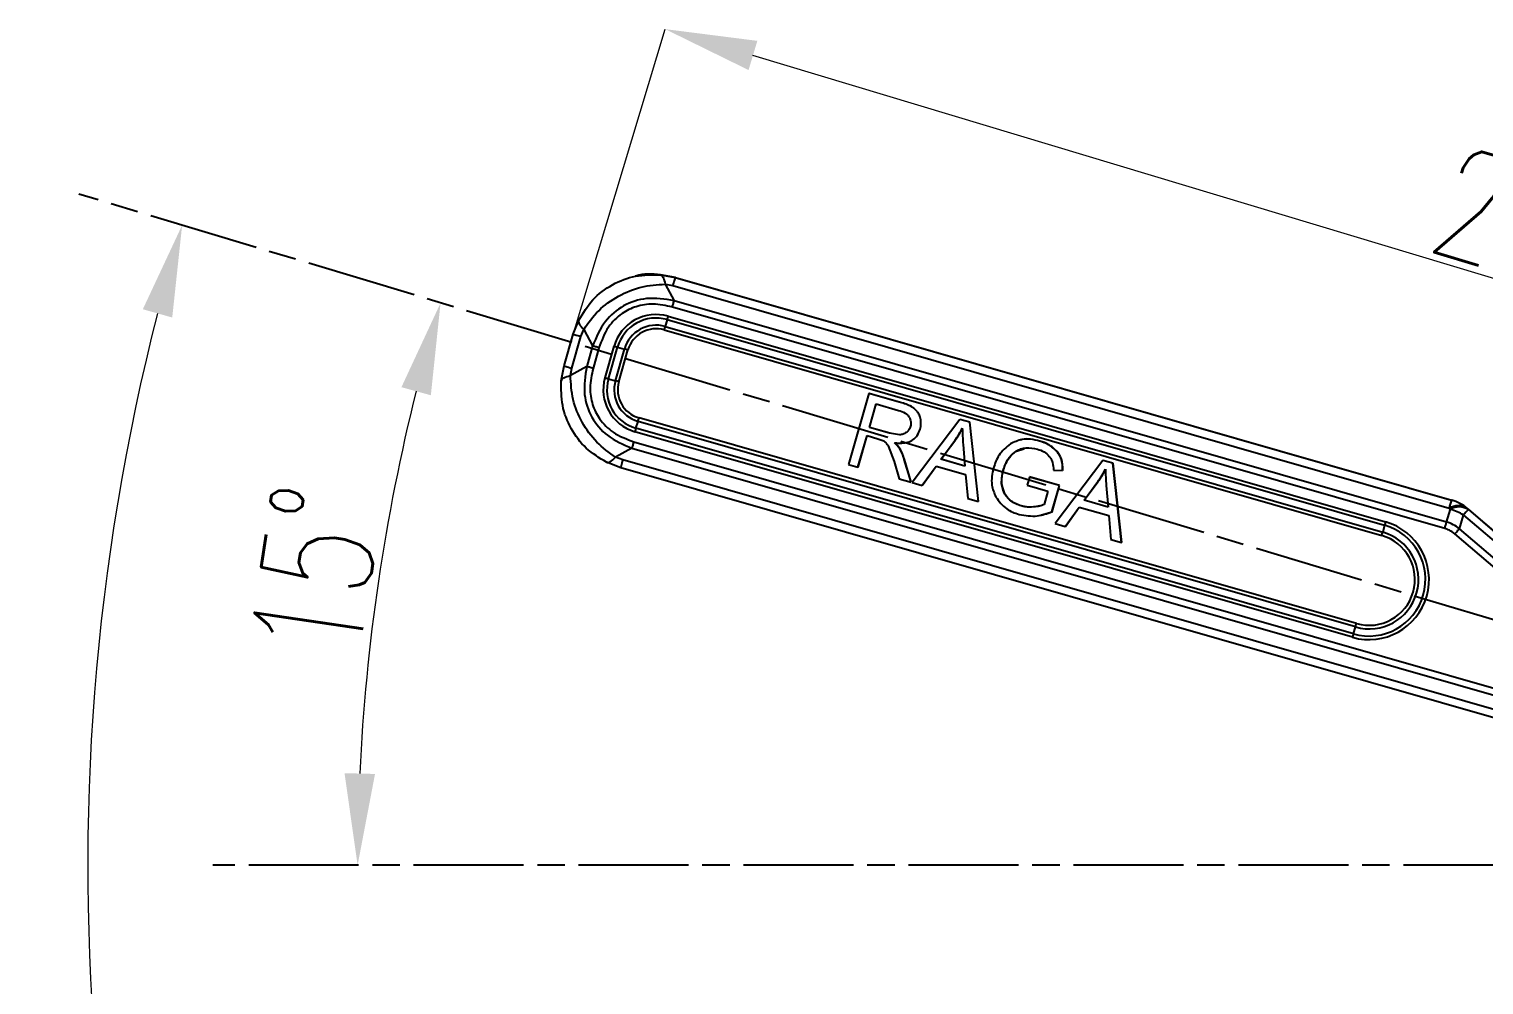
# Model space of a CAD drawing. Header units: millimetres. Extents: x 2642 to 4256, y 821 to 2003.
# Drawn here: x 3843.9 to 4002.7, y 1134.2 to 1238.6 of the extents above; entities that cross this region are included whole.
import ezdxf

# ---------------------------------------------------------------- set-up
doc = ezdxf.new("R2010")
doc.units = ezdxf.units.MM
doc.linetypes.add('AM_ISO08W050', pattern=[18, 12, -1.5, 3, -1.5])
for name, color, linetype, lineweight in [('AM_5', 3, 'Continuous', 25), ('AM_7', 4, 'AM_ISO08W050', 25), ('标注', 3, 'Continuous', 13)]:
    doc.layers.add(name, color=color, linetype=linetype, lineweight=lineweight)
doc.styles.add('SLDTEXTSTYLE1', font='txt.shx', dxfattribs={"width": 0.7, "bigfont": 'gbcbig.shx'})
doc.dimstyles.new('SLDDIMSTYLE12$0', dxfattribs={"dimtxt": 12, "dimasz": 10, "dimexe": 0, "dimexo": 0.0625, "dimgap": 0.875, "dimtad": 1, "dimdec": 1, "dimlfac": 1.8, "dimrnd": 1e-09, "dimzin": 12, "dimdsep": 46, "dimtxsty": 'SLDTEXTSTYLE1', "dimcen": 0.09, "dimdle": 8.16, "dimclrd": 3, "dimclre": 3, "dimadec": 0, "dimazin": 3, "dimtfac": 1, "dimtdec": 1, "dimtofl": 0, "dimtmove": 0, "dimatfit": 3, "dimfxl": 0, "dimfrac": 2, "dimtolj": 1, "dimlwd": 5, "dimlwe": 5, "dimarcsym": 0})
doc.dimstyles.new('SLDDIMSTYLE12$2', dxfattribs={"dimtxt": 12, "dimasz": 10, "dimexe": 0, "dimexo": 0.0625, "dimgap": 0.875, "dimtad": 1, "dimdec": 1, "dimlfac": 1.8, "dimrnd": 1e-09, "dimzin": 12, "dimdsep": 46, "dimtxsty": 'SLDTEXTSTYLE1', "dimcen": 0.09, "dimdle": 8.16, "dimclrd": 3, "dimclre": 3, "dimadec": 0, "dimazin": 3, "dimtfac": 1, "dimtdec": 1, "dimtofl": 0, "dimtmove": 0, "dimatfit": 3, "dimfxl": 0, "dimfrac": 2, "dimtolj": 1, "dimlwd": 5, "dimlwe": 5, "dimarcsym": 0})

# ---------------------------------------------------------------- blocks, each defined once
blk = doc.blocks.new('*D40')
at = {"layer": 'Defpoints', "color": 0, "transparency": 16777216}
for p in [(3849.35, 1220.59), (3850.49, 1155.73), (4092.77, 1147.28), (4092.77, 1147.28), (3867.48, 1029.86)]:
    blk.add_point(p, dxfattribs=at)
at = {"layer": '标注', "color": 3, "linetype": 'Continuous', "lineweight": 5, "transparency": 16777216}
blk.add_arc((4092.77, 1147.28), 242.43, 165.602, 205.1646, dxfattribs=at)
at = {"layer": '标注', "color": 3, "transparency": 16777216}
for points in [[(3856.35, 1208.01), (3859.56, 1207.11), (3860.64, 1217.19)], [(3874.84, 1044.93), (3871.85, 1043.46), (3877.79, 1035.23)]]:
    blk.add_solid(points, dxfattribs=at)
at = {"layer": '标注', "color": 0, "transparency": 16777216, "insert": (3857.26, 1125.09), "char_height": 10, "attachment_point": 5, "rotation": 275.3833, "style": 'SLDTEXTSTYLE1'}
blk.add_mtext('\\A1;60%%D', dxfattribs=at)
blk = doc.blocks.new('*D41')
at = {"layer": 'AM_5', "color": 3, "linetype": 'Continuous', "lineweight": 5, "transparency": 16777216}
blk.add_arc((4092.65, 1147.31), 212.86, 165.9291, 177.308, dxfattribs=at)
at = {"layer": 'AM_5', "color": 3, "transparency": 16777216}
for points in [[(3884.57, 1199.5), (3887.78, 1198.62), (3888.84, 1208.7)], [(3881.69, 1157.27), (3878.36, 1157.35), (3879.79, 1147.31)]]:
    blk.add_solid(points, dxfattribs=at)
at = {"layer": 'Defpoints', "color": 0, "transparency": 16777216}
for p in [(3849.35, 1220.59), (3883.83, 1188.56), (3863.99, 1147.31), (4092.75, 1147.28), (4095.9, 1147.31)]:
    blk.add_point(p, dxfattribs=at)
at = {"layer": 'AM_5', "color": 0, "transparency": 16777216, "insert": (3875.26, 1179.34), "char_height": 12, "attachment_point": 5, "rotation": 81.6186, "style": 'SLDTEXTSTYLE1'}
blk.add_mtext('\\A1;15%%D', dxfattribs=at)
blk = doc.blocks.new('*D42')
at = {"layer": 'AM_5', "color": 3, "linetype": 'Continuous', "lineweight": 5, "transparency": 16777216}
for p, q in [((3903.34, 1205.35), (3913.35, 1238.6)), ((4093.39, 1184.38), (3922.93, 1235.72))]:
    blk.add_line(p, q, dxfattribs=at)
at = {"layer": 'AM_5', "color": 3, "lineweight": 5, "transparency": 16777216}
blk.add_line((4092.69, 1147.37), (4102.96, 1181.5), dxfattribs=at)
at = {"layer": 'AM_5', "color": 3, "transparency": 16777216}
for points in [[(3923.41, 1237.32), (3922.45, 1234.13), (3913.35, 1238.6)], [(4093.87, 1185.98), (4092.91, 1182.78), (4102.96, 1181.5)]]:
    blk.add_solid(points, dxfattribs=at)
at = {"layer": 'Defpoints', "color": 0, "transparency": 16777216}
for p in [(3913.35, 1238.6), (3903.32, 1205.29), (4092.67, 1147.31)]:
    blk.add_point(p, dxfattribs=at)
at = {"layer": 'AM_5', "color": 0, "transparency": 16777216, "insert": (4008.32, 1217.18), "char_height": 12, "attachment_point": 5, "rotation": 343.2384, "style": 'SLDTEXTSTYLE1'}
blk.add_mtext('\\A1;225', dxfattribs=at)

msp = doc.modelspace()

# ---------------------------------------------------------------- linework, layer by layer
at = {"color": 7, "linetype": 'Continuous', "lineweight": 25}
for p, q in [((3910.106, 1211.617), (3910.073, 1211.61)), ((3912.824, 1211.771), (3914.452, 1211.463)), ((3914.475, 1211.468), (3912.85, 1211.777)), ((3914.475, 1211.468), (3914.452, 1211.463)), ((3914.452, 1211.463), (3999.166, 1187.169)), ((3914.475, 1211.468), (3999.19, 1187.175)), ((3913.362, 1210.746), (3914.34, 1208.944)), ((3913.362, 1210.746), (3914.177, 1210.592)), ((3914.177, 1210.592), (3998.892, 1186.299)), ((3998.423, 1184.08), (3914.138, 1208.251)), ((3998.625, 1184.773), (3914.34, 1208.944)), ((3903.319, 1205.293), (3903.919, 1206.835)), ((3913.559, 1206.878), (3913.358, 1206.132)), ((3913.559, 1206.878), (3991.85, 1184.427)), ((3913.664, 1207.252), (3991.955, 1184.801)), ((3902.327, 1201.832), (3903.319, 1205.293)), ((3903.166, 1201.578), (3904.158, 1205.039)), ((3904.158, 1205.039), (3904.457, 1205.81)), ((3904.457, 1205.81), (3905.435, 1204.007)), ((3913.252, 1205.758), (3991.544, 1183.306)), ((3913.358, 1206.132), (3991.649, 1183.68)), ((3905.435, 1204.007), (3904.79, 1201.758)), ((3906.123, 1203.808), (3905.478, 1201.559)), ((3906.785, 1200.528), (3907.777, 1203.989)), ((3907.162, 1200.421), (3908.154, 1203.882)), ((3907.924, 1200.21), (3908.917, 1203.67)), ((3908.154, 1203.882), (3908.917, 1203.67)), ((3908.301, 1200.103), (3909.293, 1203.563)), ((3902.018, 1200.206), (3902.327, 1201.832)), ((3904.79, 1201.758), (3903.011, 1200.765)), ((3903.011, 1200.765), (3903.166, 1201.578)), ((3907.162, 1200.421), (3907.924, 1200.21)), ((3935.588, 1198.817), (3933.368, 1191.073)), ((3935.606, 1198.821), (3935.588, 1198.817)), ((3939.014, 1197.834), (3935.588, 1198.817)), ((3939.031, 1197.838), (3935.606, 1198.821)), ((3935.634, 1195.113), (3936.368, 1197.673)), ((3935.652, 1195.117), (3936.384, 1197.669)), ((3936.368, 1197.673), (3938.812, 1196.972)), ((3939.031, 1197.838), (3939.014, 1197.834)), ((3940.227, 1197.387), (3940.209, 1197.383)), ((3910.158, 1195.016), (3910.386, 1195.768)), ((3988.677, 1173.317), (3910.386, 1195.768)), ((3988.787, 1173.692), (3910.496, 1196.143)), ((3945.491, 1195.982), (3940.3, 1189.091)), ((3945.509, 1195.986), (3945.491, 1195.982)), ((3946.595, 1195.666), (3945.491, 1195.982)), ((3946.612, 1195.67), (3945.509, 1195.986)), ((3946.612, 1195.67), (3946.595, 1195.666)), ((3947.531, 1187.018), (3946.595, 1195.666)), ((3947.549, 1187.021), (3946.612, 1195.67)), ((3988.339, 1172.19), (3910.048, 1194.641)), ((3988.449, 1172.565), (3910.158, 1195.016)), ((3934.392, 1190.78), (3935.378, 1194.221)), ((3934.41, 1190.784), (3935.394, 1194.217)), ((3935.378, 1194.221), (3936.571, 1193.879)), ((3935.652, 1195.117), (3935.634, 1195.113)), ((3937.841, 1194.481), (3935.634, 1195.113)), ((3937.858, 1194.484), (3935.652, 1195.117)), ((3936.571, 1193.879), (3937.218, 1193.628)), ((3937.858, 1194.484), (3937.841, 1194.481)), ((3938.926, 1194.298), (3937.841, 1194.481)), ((3909.726, 1192.852), (3907.947, 1191.859)), ((3909.726, 1192.852), (4011.792, 1163.583)), ((3909.921, 1193.543), (4011.987, 1164.274)), ((3937.7, 1193.08), (3938.338, 1191.396)), ((3939.664, 1193.457), (3939.682, 1193.461)), ((3943.44, 1191.635), (3944.945, 1193.66)), ((3943.457, 1191.639), (3944.963, 1193.664)), ((3944.963, 1193.664), (3944.945, 1193.66)), ((3945.868, 1193.252), (3946.068, 1190.882)), ((3951.671, 1192.519), (3951.653, 1192.515)), ((3951.671, 1192.519), (3952.481, 1192.767)), ((3952.118, 1193.749), (3952.101, 1193.745)), ((3954.228, 1193.623), (3954.21, 1193.619)), ((3956.135, 1192.469), (3956.117, 1192.465)), ((3908.498, 1190.7), (3906.955, 1191.3)), ((3908.719, 1191.559), (3907.947, 1191.859)), ((4011.169, 1161.257), (3908.498, 1190.7)), ((4011.39, 1162.116), (3908.719, 1191.559)), ((3933.368, 1191.073), (3934.392, 1190.78)), ((3934.41, 1190.784), (3934.392, 1190.78)), ((3938.338, 1191.396), (3938.899, 1189.487)), ((3939.459, 1191.62), (3939.441, 1191.617)), ((3940.187, 1189.118), (3939.441, 1191.617)), ((3940.205, 1189.122), (3939.459, 1191.62)), ((3941.382, 1188.781), (3942.91, 1190.885)), ((3941.399, 1188.785), (3942.923, 1190.881)), ((3942.91, 1190.885), (3946.14, 1189.958)), ((3943.457, 1191.639), (3943.44, 1191.635)), ((3946.068, 1190.882), (3943.44, 1191.635)), ((3946.067, 1190.891), (3943.457, 1191.639)), ((3961.11, 1191.504), (3955.918, 1184.612)), ((3961.127, 1191.508), (3961.11, 1191.504)), ((3962.213, 1191.187), (3961.11, 1191.504)), ((3962.231, 1191.191), (3961.127, 1191.508)), ((3962.231, 1191.191), (3962.213, 1191.187)), ((3963.149, 1182.539), (3962.213, 1191.187)), ((3963.167, 1182.543), (3962.231, 1191.191)), ((3938.899, 1189.487), (3940.187, 1189.118)), ((3940.205, 1189.122), (3940.187, 1189.118)), ((3940.3, 1189.091), (3941.382, 1188.781)), ((3946.14, 1189.958), (3946.375, 1187.349)), ((3950.268, 1190.469), (3950.25, 1190.465)), ((3953.096, 1189.694), (3952.836, 1188.786)), ((3953.114, 1189.698), (3953.096, 1189.694)), ((3956.369, 1188.756), (3953.096, 1189.694)), ((3956.387, 1188.76), (3953.114, 1189.698)), ((3955.717, 1190.428), (3956.72, 1190.42)), ((3956.738, 1190.424), (3956.72, 1190.42)), ((3959.058, 1187.157), (3960.564, 1189.181)), ((3959.076, 1187.16), (3960.581, 1189.185)), ((3960.581, 1189.185), (3960.564, 1189.181)), ((3941.399, 1188.785), (3941.382, 1188.781)), ((3950.362, 1187.955), (3950.345, 1187.951)), ((3952.836, 1188.786), (3955.106, 1188.136)), ((3955.106, 1188.136), (3954.691, 1186.689)), ((3955.547, 1185.89), (3956.369, 1188.756)), ((3955.565, 1185.894), (3956.387, 1188.76)), ((3956.387, 1188.76), (3956.369, 1188.756)), ((3961.486, 1188.774), (3961.686, 1186.403)), ((3946.375, 1187.349), (3947.531, 1187.018)), ((3947.549, 1187.021), (3947.531, 1187.018)), ((3952.23, 1186.536), (3952.212, 1186.532)), ((3953.741, 1186.445), (3953.723, 1186.441)), ((3954.215, 1186.535), (3953.741, 1186.445)), ((3954.428, 1185.58), (3955.565, 1185.894)), ((3955.565, 1185.894), (3955.547, 1185.89)), ((3957, 1184.302), (3958.528, 1186.406)), ((3957.018, 1184.306), (3958.541, 1186.402)), ((3958.528, 1186.406), (3961.759, 1185.479)), ((3959.076, 1187.16), (3959.058, 1187.157)), ((3961.686, 1186.403), (3959.058, 1187.157)), ((3961.685, 1186.412), (3959.076, 1187.16)), ((3998.625, 1184.773), (3999.043, 1186.168)), ((3998.892, 1186.299), (3999.043, 1186.168)), ((3999.166, 1187.169), (3999.19, 1187.175)), ((4000.846, 1186.267), (4000.87, 1186.273)), ((4000.846, 1186.267), (4000.997, 1186.137)), ((4001.008, 1186.156), (4000.855, 1186.285)), ((4000.87, 1186.273), (4001.023, 1186.143)), ((4000.997, 1186.137), (4005.974, 1181.892)), ((4001.023, 1186.143), (4006.001, 1181.897)), ((3954.424, 1185.529), (3954.441, 1185.533)), ((3955.918, 1184.612), (3957, 1184.302)), ((3957.018, 1184.306), (3957, 1184.302)), ((3961.759, 1185.479), (3961.993, 1182.87)), ((3991.85, 1184.427), (3991.649, 1183.68)), ((4000.018, 1184.046), (4000.464, 1185.536)), ((4000.464, 1185.536), (4005.441, 1181.29)), ((3961.993, 1182.87), (3963.149, 1182.539)), ((4004.899, 1178.902), (3999.531, 1183.48)), ((4005.385, 1179.468), (4000.018, 1184.046)), ((3963.167, 1182.543), (3963.149, 1182.539)), ((3988.449, 1172.565), (3988.677, 1173.317))]:
    msp.add_line(p, q, dxfattribs=at)
for centre, radius, start, end in [((3912.352, 1202.677), 4.759, 73.99917, 164.00247), ((3912.354, 1202.678), 4.37, 73.99917, 164.00247), ((3941.718, 1199.164), 29.197, 163.9172, 164.67984), ((3912.368, 1202.681), 3.59, 73.99917, 164.00247), ((3912.37, 1202.681), 3.201, 73.99917, 164.00247), ((3885.197, 1213.847), 29.199, 343.91719, 344.67981), ((3923.244, 1257.772), 55.963, 253.95603, 254.35706), ((3893.826, 1149.776), 55.967, 73.95602, 74.35704), ((3911.36, 1199.216), 4.76, 164.00083, 253.99752), ((3922.252, 1254.312), 55.963, 253.95603, 254.35706), ((3911.363, 1199.217), 4.37, 164.00075, 253.99756), ((3911.376, 1199.22), 3.591, 164.00075, 253.99757), ((3892.833, 1146.316), 55.967, 73.95602, 74.35704), ((3911.378, 1199.22), 3.201, 164.00056, 253.99766), ((3881.921, 1204.293), 29.714, 343.32882, 344.08236), ((3938.623, 1186.492), 29.714, 163.32881, 164.08236), ((4011.433, 1182.819), 13.015, 160.47239, 164.49357), ((3999.842, 1184.619), 1.93, 58.66161, 119.51448), ((3999.994, 1184.489), 1.93, 58.66153, 119.51425), ((3997.519, 1180.832), 5.55, 57.94933, 74.06129), ((3997.926, 1182.844), 4.5, 49.53467, 73.99864), ((3997.95, 1182.849), 4.5, 49.53467, 73.99864), ((4012.7, 1175.218), 16.006, 136.98242, 139.86093), ((3990.147, 1178.495), 6.56, 254.00246, 74), ((3990.149, 1178.496), 6.17, 254.00238, 74.00008), ((4020.01, 1176.712), 29.198, 163.91719, 164.67983), ((3990.163, 1178.499), 5.391, 254.00253, 73.99993), ((3990.165, 1178.499), 5.001, 254.00255, 73.99991), ((3963.488, 1191.395), 29.198, 343.91719, 344.67983), ((3960.212, 1181.841), 29.715, 343.32883, 344.08237), ((4016.913, 1164.041), 29.713, 163.32879, 164.08235)]:
    msp.add_arc(centre, radius, start, end, dxfattribs=at)
for points, knots in [([(3903.919, 1206.835), (3904.392, 1207.607), (3905.334, 1209.147), (3907.544, 1210.788), (3910.108, 1211.793), (3911.916, 1211.778), (3912.824, 1211.771)], [0, 0, 0, 0, 0.2509207, 0.5000162, 0.7490448, 1, 1, 1, 1]), ([(3912.85, 1211.777), (3911.927, 1211.857), (3910.986, 1211.939), (3910.124, 1211.615), (3910.107, 1211.609)], [0, 0, 0, 0, 0.9811751, 1, 1, 1, 1]), ([(3912.824, 1211.771), (3912.934, 1211.715), (3913.154, 1211.604), (3913.293, 1211.032), (3913.362, 1210.746)], [0, 0, 0, 0, 0.5000005, 1, 1, 1, 1]), ([(3904.457, 1205.81), (3904.962, 1206.521), (3905.969, 1207.938), (3908.205, 1209.529), (3910.743, 1210.584), (3912.487, 1210.692), (3913.362, 1210.746)], [0, 0, 0, 0, 0.2509209, 0.5000162, 0.7490448, 1, 1, 1, 1]), ([(3914.34, 1208.944), (3913.322, 1209.108), (3911.437, 1209.413), (3908.738, 1208.523), (3906.566, 1206.704), (3905.83, 1204.95), (3905.435, 1204.007)], [0, 0, 0, 0, 0.2702915, 0.5008839, 0.7316205, 1, 1, 1, 1]), ([(3914.138, 1208.251), (3913.434, 1208.4), (3912.124, 1208.679), (3910.204, 1208.393), (3908.484, 1207.56), (3906.957, 1206.03), (3906.415, 1204.586), (3906.123, 1203.808)], [0, 0, 0, 0, 0.2085412, 0.3881399, 0.5544367, 0.759769, 1, 1, 1, 1]), ([(3903.919, 1206.835), (3903.899, 1206.708), (3903.86, 1206.454), (3904.257, 1206.025), (3904.457, 1205.81)], [0, 0, 0, 0, 0.49686735, 1, 1, 1, 1]), ([(3906.955, 1191.3), (3906.181, 1191.774), (3904.638, 1192.718), (3902.997, 1194.929), (3901.992, 1197.492), (3902.01, 1199.299), (3902.018, 1200.206)], [0, 0, 0, 0, 0.2509467, 0.4999848, 0.7490685, 1, 1, 1, 1]), ([(3902.018, 1200.206), (3902.068, 1200.32), (3902.167, 1200.547), (3902.73, 1200.692), (3903.011, 1200.765)], [0, 0, 0, 0, 0.50000085, 1, 1, 1, 1]), ([(3907.947, 1191.859), (3907.233, 1192.367), (3905.809, 1193.378), (3904.216, 1195.616), (3903.163, 1198.151), (3903.062, 1199.892), (3903.011, 1200.765)], [0, 0, 0, 0, 0.2509467, 0.4999847, 0.7490684, 1, 1, 1, 1]), ([(3904.79, 1201.758), (3904.625, 1200.74), (3904.319, 1198.854), (3905.21, 1196.154), (3907.03, 1193.983), (3908.783, 1193.247), (3909.726, 1192.852)], [0, 0, 0, 0, 0.2705363, 0.5011773, 0.7319034, 1, 1, 1, 1]), ([(3905.478, 1201.559), (3905.328, 1200.854), (3905.049, 1199.543), (3905.337, 1197.622), (3906.17, 1195.903), (3907.7, 1194.377), (3909.143, 1193.835), (3909.921, 1193.543)], [0, 0, 0, 0, 0.20872371, 0.38836947, 0.55468562, 0.75997191, 1, 1, 1, 1]), ([(3940.209, 1197.383), (3940.02, 1197.471), (3939.633, 1197.652), (3939.223, 1197.773), (3939.014, 1197.834)], [0, 0, 0, 0, 0.4889255, 1, 1, 1, 1]), ([(3940.227, 1197.387), (3940.038, 1197.475), (3939.651, 1197.656), (3939.241, 1197.777), (3939.031, 1197.838)], [0, 0, 0, 0, 0.4889255, 1, 1, 1, 1]), ([(3940.882, 1196.805), (3940.773, 1196.932), (3940.578, 1197.159), (3940.322, 1197.314), (3940.209, 1197.383)], [0, 0, 0, 0, 0.5575462, 1, 1, 1, 1]), ([(3938.812, 1196.972), (3939.059, 1196.889), (3939.418, 1196.768), (3939.813, 1196.483), (3939.937, 1196.301), (3939.995, 1196.216)], [0, 0, 0, 0, 0.5431864, 0.7867589, 1, 1, 1, 1]), ([(3939.995, 1196.216), (3940.064, 1196.056), (3940.166, 1195.818), (3940.173, 1195.473), (3940.136, 1195.31), (3940.117, 1195.227)], [0, 0, 0, 0, 0.508701, 0.7517829, 1, 1, 1, 1]), ([(3941.237, 1195.946), (3941.199, 1196.123), (3941.133, 1196.432), (3940.957, 1196.694), (3940.882, 1196.805)], [0, 0, 0, 0, 0.5738958, 1, 1, 1, 1]), ([(3941.174, 1194.93), (3941.216, 1195.12), (3941.291, 1195.456), (3941.253, 1195.798), (3941.237, 1195.946)], [0, 0, 0, 0, 0.5655054, 1, 1, 1, 1]), ([(3938.387, 1193.438), (3938.649, 1193.413), (3939.134, 1193.366), (3939.821, 1193.466), (3940.424, 1193.735), (3940.921, 1194.233), (3941.087, 1194.69), (3941.174, 1194.93)], [0, 0, 0, 0, 0.2248507, 0.4169148, 0.5876668, 0.7832367, 1, 1, 1, 1]), ([(3939.664, 1194.563), (3939.551, 1194.49), (3939.326, 1194.344), (3939.059, 1194.313), (3938.926, 1194.298)], [0, 0, 0, 0, 0.50112496, 1, 1, 1, 1]), ([(3940.117, 1195.227), (3940.069, 1195.097), (3939.973, 1194.838), (3939.766, 1194.655), (3939.664, 1194.563)], [0, 0, 0, 0, 0.5017512, 1, 1, 1, 1]), ([(3944.945, 1193.66), (3945.11, 1193.897), (3945.415, 1194.334), (3945.662, 1194.805), (3945.776, 1195.021)], [0, 0, 0, 0, 0.5419592, 1, 1, 1, 1]), ([(3944.963, 1193.664), (3945.128, 1193.901), (3945.433, 1194.338), (3945.68, 1194.809), (3945.793, 1195.025)], [0, 0, 0, 0, 0.5419592, 1, 1, 1, 1]), ([(3945.776, 1195.021), (3945.783, 1194.733), (3945.798, 1194.142), (3945.844, 1193.553), (3945.868, 1193.252)], [0, 0, 0, 0, 0.4886907, 1, 1, 1, 1]), ([(3954.21, 1193.619), (3953.881, 1193.696), (3953.255, 1193.843), (3952.135, 1193.832), (3951.44, 1193.502), (3951.024, 1193.305)], [0, 0, 0, 0, 0.308178, 0.5862676, 1, 1, 1, 1]), ([(3954.228, 1193.623), (3953.9, 1193.694), (3953.277, 1193.83), (3952.538, 1193.88), (3952.193, 1193.74), (3952.131, 1193.715)], [0, 0, 0, 0, 0.4764978, 0.9064737, 1, 1, 1, 1]), ([(3937.218, 1193.628), (3937.298, 1193.565), (3937.491, 1193.411), (3937.623, 1193.202), (3937.7, 1193.08)], [0, 0, 0, 0, 0.4142729, 1, 1, 1, 1]), ([(3939.441, 1191.617), (3939.302, 1192.05), (3939.08, 1192.739), (3938.575, 1193.249), (3938.387, 1193.438)], [0, 0, 0, 0, 0.628575, 1, 1, 1, 1]), ([(3939.459, 1191.62), (3939.32, 1192.054), (3939.098, 1192.743), (3938.593, 1193.253), (3938.405, 1193.442)], [0, 0, 0, 0, 0.628575, 1, 1, 1, 1]), ([(3951.024, 1193.305), (3950.564, 1192.927), (3949.709, 1192.225), (3949.348, 1191.184), (3949.181, 1190.703)], [0, 0, 0, 0, 0.5381648, 1, 1, 1, 1]), ([(3950.25, 1190.465), (3950.404, 1190.894), (3950.627, 1191.513), (3951.172, 1192.175), (3951.495, 1192.403), (3951.653, 1192.515)], [0, 0, 0, 0, 0.5344662, 0.7714045, 1, 1, 1, 1]), ([(3950.268, 1190.469), (3950.436, 1190.954), (3950.721, 1191.772), (3951.396, 1192.302), (3951.671, 1192.519)], [0, 0, 0, 0, 0.5921782, 1, 1, 1, 1]), ([(3951.653, 1192.515), (3951.822, 1192.604), (3952.161, 1192.782), (3952.955, 1192.948), (3953.558, 1192.828), (3953.971, 1192.745)], [0, 0, 0, 0, 0.2394886, 0.4785859, 1, 1, 1, 1]), ([(3953.971, 1192.745), (3954.223, 1192.657), (3954.713, 1192.486), (3955.084, 1192.124), (3955.266, 1191.948)], [0, 0, 0, 0, 0.512975, 1, 1, 1, 1]), ([(3956.117, 1192.465), (3955.823, 1192.744), (3955.27, 1193.268), (3954.548, 1193.507), (3954.21, 1193.619)], [0, 0, 0, 0, 0.5318982, 1, 1, 1, 1]), ([(3956.135, 1192.469), (3955.841, 1192.747), (3955.288, 1193.271), (3954.566, 1193.511), (3954.228, 1193.623)], [0, 0, 0, 0, 0.53189815, 1, 1, 1, 1]), ([(3956.72, 1190.42), (3956.716, 1190.854), (3956.708, 1191.599), (3956.292, 1192.21), (3956.117, 1192.465)], [0, 0, 0, 0, 0.5814657, 1, 1, 1, 1]), ([(3956.738, 1190.424), (3956.734, 1190.858), (3956.726, 1191.603), (3956.31, 1192.213), (3956.135, 1192.469)], [0, 0, 0, 0, 0.5814657, 1, 1, 1, 1]), ([(3906.955, 1191.3), (3907.075, 1191.285), (3907.318, 1191.253), (3907.736, 1191.656), (3907.947, 1191.859)], [0, 0, 0, 0, 0.4968674, 1, 1, 1, 1]), ([(3949.181, 1190.703), (3949.049, 1190.066), (3948.821, 1188.966), (3949.253, 1187.941), (3949.435, 1187.51)], [0, 0, 0, 0, 0.5794862, 1, 1, 1, 1]), ([(3955.266, 1191.948), (3955.341, 1191.849), (3955.495, 1191.647), (3955.7, 1191.138), (3955.71, 1190.718), (3955.717, 1190.428)], [0, 0, 0, 0, 0.23103556, 0.46846759, 1, 1, 1, 1]), ([(3950.345, 1187.951), (3950.27, 1188.131), (3950.116, 1188.497), (3950.008, 1189.359), (3950.151, 1190.012), (3950.25, 1190.465)], [0, 0, 0, 0, 0.2264152, 0.4626215, 1, 1, 1, 1]), ([(3950.362, 1187.955), (3950.225, 1188.388), (3949.96, 1189.219), (3950.168, 1190.064), (3950.268, 1190.469)], [0, 0, 0, 0, 0.520635, 1, 1, 1, 1]), ([(3960.564, 1189.181), (3960.728, 1189.418), (3961.033, 1189.855), (3961.28, 1190.327), (3961.394, 1190.542)], [0, 0, 0, 0, 0.54195929, 1, 1, 1, 1]), ([(3960.581, 1189.185), (3960.746, 1189.422), (3961.051, 1189.859), (3961.298, 1190.33), (3961.412, 1190.546)], [0, 0, 0, 0, 0.5419593, 1, 1, 1, 1]), ([(3961.394, 1190.542), (3961.401, 1190.254), (3961.416, 1189.663), (3961.462, 1189.075), (3961.486, 1188.774)], [0, 0, 0, 0, 0.4886908, 1, 1, 1, 1]), ([(3949.435, 1187.51), (3949.793, 1187.029), (3950.459, 1186.135), (3951.506, 1185.77), (3951.991, 1185.601)], [0, 0, 0, 0, 0.53725916, 1, 1, 1, 1]), ([(3952.212, 1186.532), (3951.811, 1186.681), (3951.229, 1186.899), (3950.633, 1187.459), (3950.441, 1187.788), (3950.345, 1187.951)], [0, 0, 0, 0, 0.5264104, 0.7642346, 1, 1, 1, 1]), ([(3952.23, 1186.536), (3951.776, 1186.702), (3950.999, 1186.986), (3950.549, 1187.67), (3950.362, 1187.955)], [0, 0, 0, 0, 0.5837878, 1, 1, 1, 1]), ([(3953.723, 1186.441), (3953.468, 1186.415), (3952.959, 1186.361), (3952.461, 1186.475), (3952.212, 1186.532)], [0, 0, 0, 0, 0.5020846, 1, 1, 1, 1]), ([(3953.741, 1186.445), (3953.455, 1186.417), (3952.945, 1186.367), (3952.448, 1186.484), (3952.23, 1186.536)], [0, 0, 0, 0, 0.5618251, 1, 1, 1, 1]), ([(3954.691, 1186.689), (3954.579, 1186.644), (3954.268, 1186.519), (3953.936, 1186.472), (3953.723, 1186.441)], [0, 0, 0, 0, 0.3598376, 1, 1, 1, 1]), ([(3951.991, 1185.601), (3952.65, 1185.49), (3953.864, 1185.284), (3955.019, 1185.699), (3955.547, 1185.89)], [0, 0, 0, 0, 0.5424178, 1, 1, 1, 1]), ([(4000.018, 1184.046), (3999.801, 1184.204), (3999.373, 1184.516), (3998.873, 1184.688), (3998.625, 1184.773)], [0, 0, 0, 0, 0.50495342, 1, 1, 1, 1]), ([(3999.531, 1183.48), (3999.339, 1183.626), (3998.999, 1183.884), (3998.597, 1184.021), (3998.423, 1184.08)], [0, 0, 0, 0, 0.56777287, 1, 1, 1, 1])]:
    msp.add_open_spline(points, degree=3, knots=knots, dxfattribs=at)
for points in [[(3914.452, 1211.463), (3914.436, 1211.423), (3914.404, 1211.343), (3914.252, 1210.842), (3914.177, 1210.592)], [(3914.138, 1208.251), (3914.157, 1208.318), (3914.195, 1208.451), (3914.25, 1208.641), (3914.301, 1208.812), (3914.327, 1208.9), (3914.34, 1208.944)], [(3903.319, 1205.293), (3903.354, 1205.28), (3903.422, 1205.256), (3903.912, 1205.111), (3904.158, 1205.039)], [(3906.123, 1203.808), (3906.056, 1203.827), (3905.922, 1203.865), (3905.734, 1203.92), (3905.564, 1203.969), (3905.478, 1203.994), (3905.435, 1204.007)], [(3902.327, 1201.832), (3902.361, 1201.82), (3902.429, 1201.796), (3902.92, 1201.651), (3903.166, 1201.578)], [(3905.478, 1201.559), (3905.411, 1201.578), (3905.278, 1201.616), (3905.089, 1201.671), (3904.919, 1201.72), (3904.833, 1201.745), (3904.79, 1201.758)], [(3909.921, 1193.543), (3909.902, 1193.477), (3909.863, 1193.343), (3909.81, 1193.154), (3909.762, 1192.983), (3909.738, 1192.896), (3909.726, 1192.852)], [(3908.719, 1191.559), (3908.652, 1191.311), (3908.517, 1190.813), (3908.505, 1190.738), (3908.498, 1190.7)], [(3998.423, 1184.08), (3998.442, 1184.147), (3998.48, 1184.281), (3998.535, 1184.471), (3998.585, 1184.642), (3998.612, 1184.729), (3998.625, 1184.773)], [(3999.531, 1183.48), (3999.579, 1183.536), (3999.673, 1183.647), (3999.807, 1183.803), (3999.928, 1183.943), (3999.988, 1184.012), (4000.018, 1184.046)]]:
    msp.add_open_spline(points, degree=3, dxfattribs=at)
at = {"layer": 'AM_7'}
for p, q in [((4092.766, 1147.28), (3849.351, 1220.593)), ((4095.902, 1147.309), (3863.992, 1147.309))]:
    msp.add_line(p, q, dxfattribs=at)

# ---------------------------------------------------------------- dimensions: what is measured, and where the dimension line sits
at = {"layer": 'AM_5'}
dim = msp.add_linear_dim(base=(3913.353, 1238.605), p1=(4092.667, 1147.309), p2=(3903.319, 1205.293), angle=163.23837, text='225', dimstyle='SLDDIMSTYLE12$0', override={"dimlfac": 1, "dimpost": ''}, dxfattribs=at)
dim.commit()
dim.dimension.update_dxf_attribs({"geometry": '*D42', "text_midpoint": (4006.337, 1210.599), "dimtype": 160})
dim = msp.add_angular_dim_2l(base=(3883.827, 1188.563), line1=((4092.754, 1147.277), (3849.351, 1220.593)), line2=((4095.902, 1147.309), (3863.992, 1147.309)), text='15%%D', dimstyle='SLDDIMSTYLE12$2', override={"dimlfac": 1}, dxfattribs=at)
dim.commit()
dim.dimension.update_dxf_attribs({"geometry": '*D41', "text_midpoint": (3875.263, 1179.338)})
at = {"layer": '标注'}
dim = msp.add_angular_dim_2l(base=(3850.487, 1155.733), line1=((4092.766, 1147.28), (3849.351, 1220.593)), line2=((4092.766, 1147.28), (3867.475, 1029.86)), text='60%%D', dimstyle='SLDDIMSTYLE12$2', override={"dimtxt": 10, "dimadec": 3, "dimtdec": 3, "dimtzin": 0}, dxfattribs=at)
dim.commit()
dim.dimension.update_dxf_attribs({"geometry": '*D40', "text_midpoint": (3857.258, 1125.087)})

doc.saveas('drawing.dxf')
